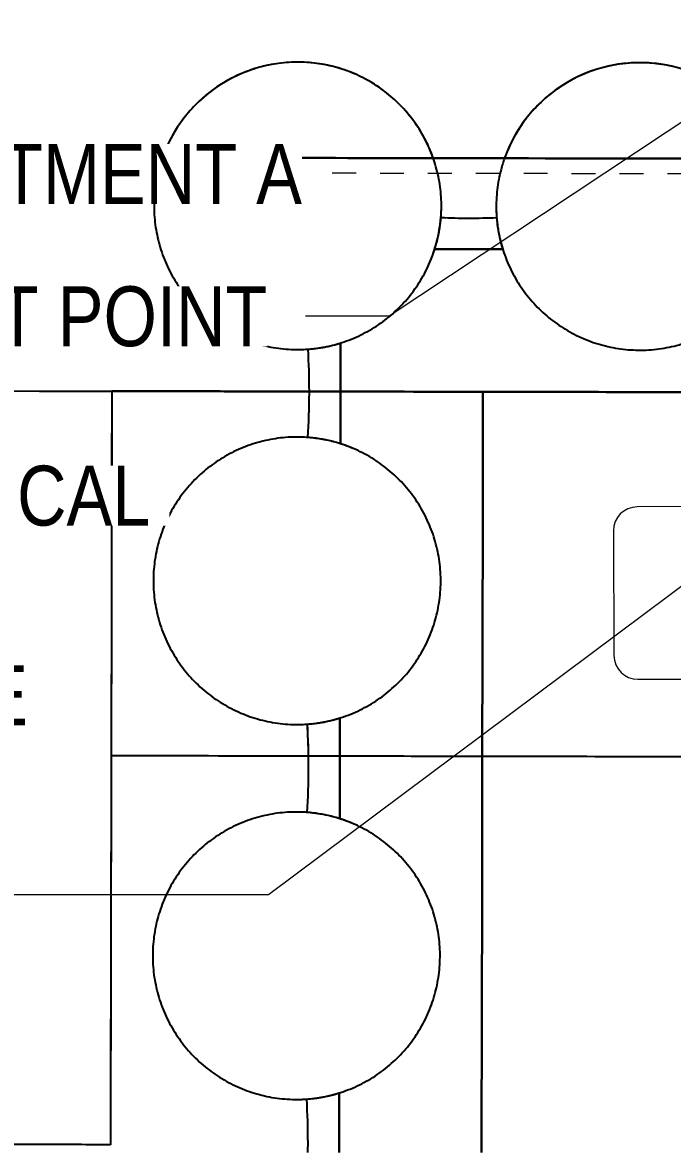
# Model space of a CAD drawing. Header units: metres. Extents: x -1161 to -1081, y 0 to 563.
# Drawn here: x -1145.657 to -1142.944, y 504.591 to 509.307 of the extents above; entities that cross this region are included whole.
import ezdxf

# ---------------------------------------------------------------- set-up
doc = ezdxf.new("R2010")
doc.units = ezdxf.units.M
doc.linetypes.add('Dash - Tight', pattern=[0.0045, 0.003, -0.0015])
doc.linetypes.add('JacobsGridLine', pattern=[0.0145, 0.01, -0.001, 0.0025, -0.001])
for name, color, linetype, lineweight in [('A-ANNO-NOTE', 7, 'Continuous', 9), ('A-FLOR', 7, 'Continuous', 50), ('A-GENM', 7, 'Continuous', 35), ('G-ANNO-TEXT', 7, 'Continuous', 9), ('S-GRID', 7, 'Continuous', 9)]:
    doc.layers.add(name, color=color, linetype=linetype, lineweight=lineweight)
doc.styles.add('Arial Narrow_2', font='ARIALN.TTF', dxfattribs={"height": 0.25})

# ---------------------------------------------------------------- blocks, each defined once
blk = doc.blocks.new('Foundations-Piles - Px-1200-66435321-DRG-2873121 - DECK SLAB GENERAL ARRANGEMENT PLAN')
at = {"layer": 'A-GENM', "color": 9, "lineweight": 25, "true_color": 0xbebebe}
for start, end in [(106.3636, 114.5455), (106.3636, 114.5455), (98.1818, 106.3636), (98.1818, 106.3636), (90, 98.1818), (90, 98.1818), (81.8182, 90), (81.8182, 90), (73.6364, 81.8182), (73.6364, 81.8182), (65.4545, 73.6364), (65.4545, 73.6364), (114.5455, 122.7273), (114.5455, 122.7273), (57.2727, 65.4545), (57.2727, 65.4545), (122.7273, 130.9091), (122.7273, 130.9091), (49.0909, 57.2727), (49.0909, 57.2727), (130.9091, 139.0909), (130.9091, 139.0909), (40.9091, 49.0909), (40.9091, 49.0909), (139.0909, 147.2727), (139.0909, 147.2727), (32.7273, 40.9091), (32.7273, 40.9091), (147.2727, 155.4545), (147.2727, 155.4545), (24.5455, 32.7273), (24.5455, 32.7273), (155.4545, 163.6364), (155.4545, 163.6364), (16.3636, 24.5455), (16.3636, 24.5455), (163.6364, 171.8182), (163.6364, 171.8182), (9.1859, 16.3636), (8.1818, 16.3636), (8.1818, 9.1859), (171.8182, 180), (171.8182, 180), (6.5807, 8.1818), (0, 8.1818), (1.5557, 6.5807), (180, 188.1818), (180, 188.1818), (351.8182, 0), (0, 1.5557), (358.8589, 0), (351.8182, 358.8589), (188.1818, 196.3636), (188.1818, 196.3636), (343.6364, 351.8182), (343.6364, 351.8182), (196.3636, 202.9904), (196.3636, 204.5455), (335.4545, 343.6364), (335.4545, 343.6364), (202.9904, 204.5455), (204.5455, 205.0054), (204.5455, 212.7273), (205.0054, 212.7273), (327.2727, 335.4545), (327.2727, 335.4545), (212.7273, 220.9091), (212.7273, 220.9091), (319.0909, 327.2727), (319.0909, 327.2727), (220.9091, 229.0909), (220.9091, 229.0909), (310.9091, 319.0909), (310.9091, 319.0909), (229.0909, 237.2727), (229.0909, 237.2727), (302.7273, 310.9091), (302.7273, 310.9091), (237.2727, 245.4545), (237.2727, 245.4545), (294.5455, 302.7273), (294.5455, 302.7273), (245.4545, 253.6364), (245.4545, 253.6364), (286.3636, 294.5455), (286.3636, 294.5455), (253.6364, 261.8182), (253.6364, 261.8182), (261.8182, 270), (261.8182, 270), (270, 278.1818), (270, 278.1818), (278.1818, 286.3636), (278.1818, 286.3636)]:
    blk.add_arc((0, 0), 0.6, start, end, dxfattribs=at)
blk = doc.blocks.new('Foundations-Piles - Px-1200-66435322-DRG-2873121 - DECK SLAB GENERAL ARRANGEMENT PLAN')
at = {"layer": 'A-GENM', "color": 9, "lineweight": 25, "true_color": 0xbebebe}
for start, end in [(106.3636, 114.5455), (106.3636, 114.5455), (98.1818, 106.3636), (98.1818, 106.3636), (90, 98.1818), (90, 98.1818), (81.8182, 90), (81.8182, 90), (73.6364, 81.8182), (73.6364, 81.8182), (65.4545, 73.6364), (65.4545, 73.6364), (114.5455, 122.7273), (114.5455, 122.7273), (57.2727, 65.4545), (57.2727, 65.4545), (122.7273, 130.9091), (122.7273, 130.9091), (49.0909, 57.2727), (49.0909, 57.2727), (130.9091, 139.0909), (130.9091, 139.0909), (40.9091, 49.0909), (40.9091, 49.0909), (139.0909, 147.2727), (139.0909, 147.2727), (32.7273, 40.9091), (32.7273, 40.9091), (147.2727, 155.4545), (147.2727, 155.4545), (24.5455, 32.7273), (24.5455, 32.7273), (155.4545, 163.6364), (155.4545, 163.6364), (16.3636, 24.5455), (16.3636, 24.5455), (163.6364, 171.8182), (163.6364, 171.8182), (9.1647, 16.3636), (8.1818, 16.3636), (6.6145, 9.1647), (171.8182, 180), (171.8182, 180), (0, 8.1818), (1.4982, 6.6145), (180, 188.1818), (180, 188.1818), (351.8182, 0), (0, 1.4982), (358.9011, 0), (351.8182, 358.9011), (188.1818, 196.3636), (188.1818, 196.3636), (343.6364, 351.8182), (343.6364, 351.8182), (196.3636, 202.9332), (196.3636, 204.5455), (335.4545, 343.6364), (335.4545, 343.6364), (202.9332, 205.0223), (204.5455, 212.7273), (205.0223, 212.7273), (327.2727, 335.4545), (327.2727, 335.4545), (212.7273, 220.9091), (212.7273, 220.9091), (319.0909, 327.2727), (319.0909, 327.2727), (220.9091, 229.0909), (220.9091, 229.0909), (310.9091, 319.0909), (310.9091, 319.0909), (229.0909, 237.2727), (229.0909, 237.2727), (302.7273, 310.9091), (302.7273, 310.9091), (237.2727, 245.4545), (237.2727, 245.4545), (294.5455, 302.7273), (294.5455, 302.7273), (245.4545, 253.6364), (245.4545, 253.6364), (286.3636, 294.5455), (286.3636, 294.5455), (253.6364, 261.8182), (253.6364, 261.8182), (261.8182, 270), (261.8182, 270), (270, 278.1818), (270, 278.1818), (278.1818, 286.3636), (278.1818, 286.3636)]:
    blk.add_arc((0, 0), 0.6, start, end, dxfattribs=at)
blk = doc.blocks.new('Foundations-Piles - Px-1200-66435323-DRG-2873121 - DECK SLAB GENERAL ARRANGEMENT PLAN')
at = {"layer": 'A-GENM', "color": 9, "lineweight": 25, "true_color": 0xbebebe}
for start, end in [(106.3636, 114.5455), (106.3636, 114.5455), (98.1818, 106.3636), (98.1818, 106.3636), (90, 98.1818), (90, 98.1818), (85.2606, 90), (85.2606, 90), (0, 85.2606), (81.8182, 85.2606), (73.6364, 81.8182), (65.4545, 73.6364), (114.5455, 122.7273), (114.5455, 122.7273), (57.2727, 65.4545), (122.7273, 130.9091), (122.7273, 130.9091), (49.0909, 57.2727), (130.9091, 139.0909), (130.9091, 139.0909), (40.9091, 49.0909), (139.0909, 147.2727), (139.0909, 147.2727), (32.7273, 40.9091), (147.2727, 155.4545), (147.2727, 155.4545), (24.5455, 32.7273), (155.4545, 163.6364), (155.4545, 163.6364), (16.3636, 24.5455), (163.6364, 171.8182), (163.6364, 171.8182), (8.1818, 16.3636), (171.8182, 180), (171.8182, 180), (0, 8.1818), (180, 188.1818), (180, 188.1818), (338.8737, 0), (351.8182, 0), (188.1818, 196.3636), (188.1818, 196.3636), (343.6364, 351.8182), (196.3636, 202.9904), (196.3636, 204.5455), (335.4545, 343.6364), (202.9904, 205.0054), (304.287, 338.8327), (204.5455, 212.7273), (205.0054, 212.7273), (327.2727, 335.4545), (212.7273, 220.9091), (212.7273, 220.9091), (319.0909, 327.2727), (220.9091, 229.0909), (220.9091, 229.0909), (310.9091, 319.0909), (229.0909, 237.2727), (229.0909, 237.2727), (304.287, 310.9091), (237.2727, 245.4545), (237.2727, 245.4545), (294.5455, 302.7273), (294.5455, 302.7273), (302.7273, 304.287), (302.7273, 304.287), (245.4545, 253.6364), (245.4545, 253.6364), (286.3636, 294.5455), (286.3636, 294.5455), (253.6364, 261.8182), (253.6364, 261.8182), (261.8182, 268.9206), (261.8182, 270), (268.9206, 271.4124), (270, 278.1818), (271.4124, 276.6504), (276.6504, 279.0255), (278.1818, 286.3636), (279.0255, 286.3636)]:
    blk.add_arc((0, 0), 0.6, start, end, dxfattribs=at)
blk = doc.blocks.new('Foundations-Piles - Px-1200-66435333-DRG-2873121 - DECK SLAB GENERAL ARRANGEMENT PLAN')
at = {"layer": 'A-GENM', "color": 9, "lineweight": 25, "true_color": 0xbebebe}
for start, end in [(106.3636, 114.5455), (106.3636, 113.0342), (98.1818, 106.3636), (98.1818, 106.3636), (90, 98.1818), (90, 98.1818), (85.2606, 90), (85.2606, 90), (0, 85.2606), (81.8182, 85.2606), (73.6364, 81.8182), (65.4545, 73.6364), (114.5455, 122.7273), (115.0723, 122.7273), (113.0342, 115.0723), (57.2727, 65.4545), (122.7273, 130.9091), (122.7273, 130.9091), (49.0909, 57.2727), (130.9091, 139.0909), (130.9091, 139.0909), (40.9091, 49.0909), (139.0909, 147.2727), (139.0909, 147.2727), (32.7273, 40.9091), (147.2727, 155.4545), (147.2727, 155.4545), (24.5455, 32.7273), (155.4545, 163.6364), (155.4545, 163.6364), (16.3636, 24.5455), (163.6364, 171.8182), (163.6364, 171.8182), (8.1818, 16.3636), (171.8182, 180), (171.8182, 180), (0, 8.1818), (180, 188.1818), (180, 188.1818), (345.3109, 0), (351.8182, 0), (188.1818, 196.3636), (188.1818, 196.3636), (343.6364, 351.8182), (196.3636, 204.5455), (196.3636, 204.5455), (335.4545, 343.6364), (335.5691, 343.5633), (343.6364, 345.3109), (204.5455, 212.7273), (204.5455, 212.7273), (327.2727, 335.4545), (327.5745, 333.375), (333.375, 335.4545), (212.7273, 220.9091), (212.7273, 220.9091), (319.0909, 327.2727), (324.5325, 327.2727), (327.2727, 327.5745), (319.5793, 324.5325), (220.9091, 229.0909), (220.9091, 229.0909), (310.9091, 319.0909), (311.5833, 316.238), (316.238, 319.0909), (319.0909, 319.5793), (229.0909, 237.2727), (229.0909, 237.2727), (304.287, 310.9091), (308.0915, 310.9091), (310.9091, 311.5833), (237.2727, 245.4545), (237.2727, 245.4545), (294.5455, 302.7273), (294.5455, 302.7273), (302.7273, 304.287), (302.7273, 304.287), (304.287, 308.0915), (245.4545, 253.6364), (245.4545, 253.6364), (286.3636, 294.5455), (286.3636, 294.5455), (253.6364, 261.8182), (253.6364, 261.8182), (261.8182, 270), (261.8182, 270), (270, 278.1818), (270, 278.1818), (278.1818, 286.3636), (278.1818, 286.3636)]:
    blk.add_arc((0, 0), 0.6, start, end, dxfattribs=at)
blk = doc.blocks.new('Shotcrete Adaptive v1 - 1200 Dia Pile _ 1_5653 Spacing-66571872-DRG-2873121 - DECK SLAB GENERAL ARRANGEMENT PLAN')
at = {"layer": 'A-GENM', "color": 9, "lineweight": 25, "true_color": 0xbebebe}
for p, q in [((-0.2103, 0.18), (0.0378, 0.18)), ((0.0378, 0.18), (-0.2103, 0.18))]:
    blk.add_line(p, q, dxfattribs=at)
for centre, radius, start, end in [((-0.7826, 0), 0.6, 10.8448, 17.4576), ((-0.7826, 0), 0.6, 10.8448, 17.4576), ((-0.7826, 0), 0.6, 10.2222, 10.8448), ((-0.7826, 0), 0.6, 10.2222, 10.8448), ((-0.7826, 0), 0.6, 10.0406, 10.2222), ((-0.7826, 0), 0.6, 10.0406, 10.2222), ((-0.7826, 0), 0.6, 9.5643, 9.9608), ((-0.7826, 0), 0.6, 9.5643, 9.9608), ((-0.7826, 0), 0.6, 8.2113, 9.4796), ((-0.7826, 0), 0.6, 8.2113, 9.4796), ((-0.7826, 0), 0.6, 4.232, 8.2113), ((-0.7826, 0), 0.6, 4.232, 8.2113), ((0, -2.92), 2.97, 90.0096, 93.5574), ((0, -2.92), 2.97, 90.0096, 93.5574), ((0, -2.92), 2.97, 89.2659, 90), ((0, -2.92), 2.97, 89.2659, 90)]:
    blk.add_arc(centre, radius, start, end, dxfattribs=at)
blk = doc.blocks.new('Shotcrete Adaptive v1 - 1200 Dia Pile _ 1_5653 Spacing-66571875-DRG-2873121 - DECK SLAB GENERAL ARRANGEMENT PLAN')
at = {"layer": 'A-GENM', "color": 9, "lineweight": 25, "true_color": 0xbebebe}
for p, q in [((-0.2103, 0.18), (-0.0077, 0.18)), ((-0.0077, 0.18), (-0.2103, 0.18)), ((-0.0077, 0.18), (0.2103, 0.18)), ((0.2103, 0.18), (-0.0077, 0.18))]:
    blk.add_line(p, q, dxfattribs=at)
for centre, radius, start, end in [((-0.7826, 0), 0.6, 10.8448, 17.4576), ((-0.7826, 0), 0.6, 10.8448, 17.4576), ((0.7827, 0), 0.6, 164.1232, 166.7131), ((0.7827, 0), 0.6, 164.1232, 166.7131), ((0.7827, 0), 0.6, 162.5424, 164.1232), ((0.7827, 0), 0.6, 162.5424, 164.1232), ((-0.7826, 0), 0.6, 10.2222, 10.8448), ((-0.7826, 0), 0.6, 10.2222, 10.8448), ((-0.7826, 0), 0.6, 10.0406, 10.2222), ((-0.7826, 0), 0.6, 10.0406, 10.2222), ((-0.7826, 0), 0.6, 9.5643, 9.9608), ((-0.7826, 0), 0.6, 9.5643, 9.9608), ((-0.7826, 0), 0.6, 8.2114, 9.4796), ((-0.7826, 0), 0.6, 8.2114, 9.4796), ((0.7827, 0), 0.6, 169.1552, 171.8364), ((0.7827, 0), 0.6, 169.1552, 171.8364), ((0.7827, 0), 0.6, 166.7131, 169.1552), ((0.7827, 0), 0.6, 166.7131, 169.1552), ((-0.7826, 0), 0.6, 4.232, 8.2114), ((-0.7826, 0), 0.6, 4.232, 8.2114), ((0, -2.92), 2.97, 90.148, 93.5574), ((0, -2.92), 2.97, 90.148, 93.5574), ((0, -2.92), 2.97, 90, 90.148), ((0, -2.92), 2.97, 90, 90.148), ((0, -2.92), 2.97, 86.4426, 90), ((0, -2.92), 2.97, 86.4426, 90), ((0.7827, 0), 0.6, 174.3797, 175.768), ((0.7827, 0), 0.6, 174.3797, 175.768), ((0.7827, 0), 0.6, 171.8364, 174.3797), ((0.7827, 0), 0.6, 171.8364, 174.3797)]:
    blk.add_arc(centre, radius, start, end, dxfattribs=at)
blk = doc.blocks.new('Shotcrete Adaptive v1 - 1200 Dia Pile _ 1_5653 Spacing-66571878-DRG-2873121 - DECK SLAB GENERAL ARRANGEMENT PLAN')
at = {"layer": 'A-GENM', "color": 9, "lineweight": 25, "true_color": 0xbebebe}
for p, q in [((-0.2103, 0.18), (-0.0506, 0.18)), ((0.2103, 0.18), (-0.2103, 0.18)), ((-0.0506, 0.18), (0.2103, 0.18))]:
    blk.add_line(p, q, dxfattribs=at)
for centre, radius, start, end in [((-0.7826, 0), 0.6, 10.8448, 17.4576), ((-0.7826, 0), 0.6, 10.8448, 17.4576), ((0.7827, 0), 0.6, 164.0675, 166.7567), ((0.7827, 0), 0.6, 164.0675, 166.7567), ((0.7827, 0), 0.6, 162.5424, 164.0675), ((0.7827, 0), 0.6, 162.5424, 164.0675), ((-0.7826, 0), 0.6, 10.253, 10.8448), ((-0.7826, 0), 0.6, 10.253, 10.8448), ((-0.7826, 0), 0.6, 10.0648, 10.253), ((-0.7826, 0), 0.6, 10.0648, 10.253), ((-0.7826, 0), 0.6, 9.5709, 9.982), ((-0.7826, 0), 0.6, 9.5709, 9.982), ((-0.7826, 0), 0.6, 8.1683, 9.4831), ((-0.7826, 0), 0.6, 8.1683, 9.4831), ((0.7827, 0), 0.6, 169.1552, 171.7886), ((0.7827, 0), 0.6, 169.1552, 171.7886), ((0.7827, 0), 0.6, 166.7567, 169.1552), ((0.7827, 0), 0.6, 166.7567, 169.1552), ((-0.7826, 0), 0.6, 4.232, 8.1683), ((-0.7826, 0), 0.6, 4.232, 8.1683), ((0, -2.92), 2.97, 90, 93.5574), ((0, -2.92), 2.97, 90.9759, 93.5574), ((0, -2.92), 2.97, 90, 90.9759), ((0, -2.92), 2.97, 86.4426, 90), ((0, -2.92), 2.97, 86.4426, 90), ((0.7827, 0), 0.6, 174.3868, 175.768), ((0.7827, 0), 0.6, 174.3868, 175.768), ((0.7827, 0), 0.6, 171.7886, 174.3868), ((0.7827, 0), 0.6, 171.7886, 174.3868)]:
    blk.add_arc(centre, radius, start, end, dxfattribs=at)
blk = doc.blocks.new('Shotcrete Adaptive v1 - 1200 Dia Pile _ 1_4289 Spacing-66571881-DRG-2873121 - DECK SLAB GENERAL ARRANGEMENT PLAN')
at = {"layer": 'A-GENM', "color": 9, "lineweight": 25, "true_color": 0xbebebe}
for p, q in [((-0.1421, 0.18), (0.1421, 0.18)), ((0.1421, 0.18), (-0.1421, 0.18))]:
    blk.add_line(p, q, dxfattribs=at)
for centre, radius, start, end in [((-0.7144, 0), 0.6, 11.0097, 17.4576), ((-0.7144, 0), 0.6, 11.0097, 17.4576), ((0.7145, 0), 0.6, 165.2066, 166.6276), ((0.7145, 0), 0.6, 165.2066, 166.6276), ((0.7145, 0), 0.6, 164.1427, 165.1867), ((0.7145, 0), 0.6, 164.1427, 165.1867), ((0.7145, 0), 0.6, 162.5424, 164.1427), ((0.7145, 0), 0.6, 162.5424, 164.1427), ((-0.7144, 0), 0.6, 10.2887, 11.0097), ((-0.7144, 0), 0.6, 10.2887, 11.0097), ((-0.7144, 0), 0.6, 8.2552, 10.2887), ((-0.7144, 0), 0.6, 8.2552, 10.2887), ((0.7145, 0), 0.6, 168.9903, 171.8721), ((0.7145, 0), 0.6, 168.9903, 171.8721), ((0.7145, 0), 0.6, 166.6276, 168.9903), ((0.7145, 0), 0.6, 166.6276, 168.9903), ((-0.7144, 0), 0.6, 4.5618, 8.2552), ((-0.7144, 0), 0.6, 4.5618, 8.2552), ((0, -2.92), 2.97, 90, 92.2452), ((0, -2.92), 2.97, 90, 92.2452), ((0, -2.92), 2.97, 87.7548, 90), ((0, -2.92), 2.97, 87.7548, 90), ((0.7145, 0), 0.6, 174.2409, 175.4382), ((0.7145, 0), 0.6, 174.2409, 175.4382), ((0.7145, 0), 0.6, 173.5966, 174.2409), ((0.7145, 0), 0.6, 173.5966, 174.2409), ((0.7145, 0), 0.6, 173.405, 173.562), ((0.7145, 0), 0.6, 173.405, 173.562), ((0.7145, 0), 0.6, 171.8721, 173.3939), ((0.7145, 0), 0.6, 171.8721, 173.3939)]:
    blk.add_arc(centre, radius, start, end, dxfattribs=at)
blk = doc.blocks.new('CappingBeam_RS39B_CB01A - CappingBeam_RS39B_CB01A-57939457-DRG-2873121 - DECK SLAB GENERAL ARRANGEMENT PLAN')
at = {"layer": 'A-GENM', "color": 9, "lineweight": 25, "true_color": 0xbebebe}
for p, q in [((96.9667, 35.783), (96.4622, 35.6498)), ((96.4622, 35.6498), (95.9577, 35.5167)), ((95.9577, 35.5167), (95.4532, 35.3836)), ((95.4532, 35.3836), (94.9487, 35.2505)), ((94.9487, 35.2505), (94.4442, 35.1174)), ((94.4442, 35.1174), (93.9396, 34.9842)), ((93.9396, 34.9842), (93.8967, 34.9729))]:
    blk.add_line(p, q, dxfattribs=at)
at = {"layer": 'A-GENM', "color": 253, "lineweight": 25, "true_color": 0xa3a3a3, "flags": 128}
for points in [[(96.5713, 37.2817), (96.2333, 37.1925), (95.8953, 37.1033), (95.5573, 37.0141), (95.2193, 36.9249), (94.8813, 36.8358), (94.5433, 36.7466), (94.2053, 36.6574), (93.8674, 36.5682), (93.5294, 36.479)], [(93.8967, 34.9729), (93.9396, 34.9842), (94.4442, 35.1174), (94.9487, 35.2505), (95.4532, 35.3836), (95.9577, 35.5167), (96.4622, 35.6498), (96.9667, 35.783)]]:
    blk.add_lwpolyline(points, dxfattribs=at)
at = {"layer": 'A-GENM', "color": 253, "lineweight": 25, "true_color": 0xa3a3a3}
blk.add_open_spline([(96.4944, 37.5729), (96.503, 37.5403), (96.6517, 36.9768), (96.9405, 35.8824), (97.2206, 34.8206), (97.3607, 34.2896)], degree=3, knots=[0.8282192, 0.8282192, 0.8282192, 0.8282192, 0.8333333, 0.9166667, 1, 1, 1, 1], dxfattribs=at)
at = {"layer": 'A-GENM', "color": 254, "lineweight": 25, "true_color": 0xd1d1d1}
for points in [[(96.9405, 35.8824), (96.8174, 36.3488), (96.6943, 36.8152), (96.5713, 37.2817)], [(96.5713, 37.2817), (96.6372, 37.0319), (96.7031, 36.7821), (96.769, 36.5323)], [(96.769, 36.5323), (96.8349, 36.2825), (96.9008, 36.0327), (96.9667, 35.783)], [(96.9667, 35.783), (96.958, 35.8161), (96.9492, 35.8493), (96.9405, 35.8824)]]:
    blk.add_open_spline(points, degree=3, dxfattribs=at)
at = {"layer": 'A-GENM', "color": 253, "lineweight": 25, "true_color": 0xa3a3a3}
for points in [[(96.5713, 37.2817), (96.6372, 37.0319), (96.769, 36.5323), (96.9008, 36.0327), (96.9667, 35.783)], [(93.5294, 36.479), (93.506, 36.5678), (93.4825, 36.6565), (93.4591, 36.7452)]]:
    blk.add_open_spline(points, degree=3, dxfattribs=at)
at = {"layer": 'A-GENM', "color": 9, "lineweight": 25, "true_color": 0xbebebe}
blk.add_open_spline([(97.3607, 34.2896), (97.2294, 34.7874), (97.0981, 35.2852), (96.9667, 35.783)], degree=3, dxfattribs=at)
blk = doc.blocks.new('StitchPour_RS39B_01 - StitchPour_RS39B_01-60507265-DRG-2873121 - DECK SLAB GENERAL ARRANGEMENT PLAN')
at = {"layer": 'A-GENM', "color": 253, "lineweight": 25, "true_color": 0xa3a3a3}
blk.add_open_spline([(96.1111, 42.8474), (96.1414, 42.7324), (96.3118, 42.0865), (96.6223, 40.9096), (97.0426, 39.3168), (97.4629, 37.724), (97.8832, 36.1312), (98.1634, 35.0693), (98.3035, 34.5384)], degree=3, knots=[-0.43471, -0.43471, -0.43471, -0.43471, -0.4166667, -0.3333333, -0.25, -0.1666667, -0.0833333, 0, 0, 0, 0], dxfattribs=at)
at = {"layer": 'A-GENM', "color": 9, "lineweight": 25, "true_color": 0xbebebe}
for points in [[(97.4629, 37.724), (97.3696, 38.0776), (97.2763, 38.4312), (97.183, 38.7848)], [(97.8832, 36.1312), (97.7431, 36.6621), (97.603, 37.1931), (97.4629, 37.724)], [(98.28, 34.6273), (98.1477, 35.1286), (98.0155, 35.6299), (97.8832, 36.1312)]]:
    blk.add_open_spline(points, degree=3, dxfattribs=at)
blk = doc.blocks.new('Top of Pavement - RL A - Top of Pavement - RL A-68818558-DRG-2873121 - DECK SLAB GENERAL ARRANGEMENT PLAN')
at = {"layer": 'A-GENM', "color": 9, "lineweight": 25, "true_color": 0xbebebe}
for points, knots in [([(95.2969, 36.1441), (95.2411, 36.3555), (95.1752, 36.6052), (95.1093, 36.8549), (95.0992, 36.8932)], [-0.363636364, -0.363636364, -0.363636364, -0.363636364, -0.359090909, -0.358266203, -0.358266203, -0.358266203, -0.358266203]), ([(95.3092, 36.0972), (95.3051, 36.1128), (95.2452, 36.3398), (95.1752, 36.6052), (95.1093, 36.8549), (95.0992, 36.8932)], [-0.363972436, -0.363972436, -0.363972436, -0.363972436, -0.363636364, -0.359090909, -0.358266203, -0.358266203, -0.358266203, -0.358266203]), ([(95.4947, 35.3945), (95.4845, 35.433), (95.4339, 35.6248), (95.3833, 35.8167), (95.3428, 35.97)], [-0.369009298, -0.369009298, -0.369009298, -0.369009298, -0.368181818, -0.364884343, -0.364884343, -0.364884343, -0.364884343]), ([(95.4947, 35.3945), (95.4845, 35.433), (95.4339, 35.6248), (95.3833, 35.8167), (95.3428, 35.97)], [-0.369009298, -0.369009298, -0.369009298, -0.369009298, -0.368181818, -0.364884343, -0.364884343, -0.364884343, -0.364884343])]:
    blk.add_open_spline(points, degree=3, knots=knots, dxfattribs=at)
for points in [[(95.3092, 36.0972), (95.3051, 36.1128), (95.301, 36.1285), (95.2969, 36.1441)], [(95.3428, 35.97), (95.3316, 36.0124), (95.3204, 36.0548), (95.3092, 36.0972)], [(95.3428, 35.97), (95.3316, 36.0124), (95.3204, 36.0548), (95.3092, 36.0972)]]:
    blk.add_open_spline(points, degree=3, dxfattribs=at)
at = {"layer": 'A-GENM', "color": 253, "lineweight": 25, "true_color": 0xa3a3a3}
blk.add_open_spline([(108.8223, -15.1125), (108.7762, -14.9379), (108.6744, -14.552), (108.5168, -13.9547), (108.3494, -13.3205), (108.1821, -12.6862), (108.0426, -12.1577), (107.931, -11.7349), (107.8473, -11.4178), (107.7637, -11.1007), (107.6521, -10.6779), (107.5126, -10.1493), (107.3452, -9.5151), (107.1779, -8.8808), (107.0105, -8.2466), (106.8432, -7.6123), (106.7037, -7.0838), (106.5921, -6.661), (106.5084, -6.3438), (106.4247, -6.0267), (106.341, -5.7096), (106.2574, -5.3924), (106.1458, -4.9696), (106.0063, -4.441), (105.8389, -3.8068), (105.6716, -3.1725), (105.5042, -2.5383), (105.3647, -2.0097), (105.2531, -1.5869), (105.1695, -1.2697), (105.0858, -0.9526), (104.9742, -0.5298), (104.8348, -0.0014), (104.6674, 0.6327), (104.5001, 1.2668), (104.3328, 1.901), (104.1655, 2.5351), (103.9981, 3.1692), (103.8308, 3.8033), (103.6635, 4.4374), (103.4961, 5.0716), (103.3288, 5.7057), (103.1894, 6.2341), (103.0778, 6.6569), (102.9941, 6.9739), (102.9105, 7.291), (102.7989, 7.7138), (102.6595, 8.2422), (102.4921, 8.8763), (102.3248, 9.5105), (102.1575, 10.1446), (102.018, 10.6731), (101.9065, 11.0958), (101.8228, 11.4129), (101.7391, 11.73), (101.6555, 12.047), (101.5718, 12.3641), (101.4881, 12.6812), (101.4045, 12.9982), (101.2929, 13.421), (101.1535, 13.9495), (100.9861, 14.5836), (100.8188, 15.2177), (100.6515, 15.8519), (100.4841, 16.486), (100.3447, 17.0145), (100.2331, 17.4372), (100.1216, 17.86), (99.9821, 18.3884), (99.8148, 19.0226), (99.5917, 19.8681), (99.3686, 20.7136), (99.1454, 21.5592), (98.9781, 22.1933), (98.8108, 22.8274), (98.5877, 23.673), (98.3646, 24.5185), (98.1414, 25.364), (97.9741, 25.9981), (97.8347, 26.5266), (97.7231, 26.9493), (97.6394, 27.2664), (97.5558, 27.5835), (97.4442, 28.0062), (97.3048, 28.5347), (97.1375, 29.1688), (96.9701, 29.8029), (96.8028, 30.437), (96.6634, 30.9655), (96.5518, 31.3882), (96.4681, 31.7053), (96.3845, 32.0224), (96.3008, 32.3394), (96.2172, 32.6565), (96.1335, 32.9735), (96.0498, 33.2906), (95.9383, 33.7133), (95.7988, 34.2417), (95.6417, 34.8374), (95.5403, 35.2216), (95.4947, 35.3945)], degree=3, knots=[-0.7310255, -0.7310255, -0.7310255, -0.7310255, -0.7272727, -0.7227273, -0.7181818, -0.7136364, -0.7090909, -0.7068182, -0.7045455, -0.7022727, -0.7, -0.6954545, -0.6909091, -0.6863636, -0.6818182, -0.6772727, -0.6727273, -0.6704545, -0.6681818, -0.6659091, -0.6636364, -0.6613636, -0.6590909, -0.6545455, -0.65, -0.6454545, -0.6409091, -0.6363636, -0.6340909, -0.6318182, -0.6295455, -0.6272727, -0.6227273, -0.6181818, -0.6136364, -0.6090909, -0.6045455, -0.6, -0.5954545, -0.5909091, -0.5863636, -0.5818182, -0.5772727, -0.575, -0.5727273, -0.5704545, -0.5681818, -0.5636364, -0.5590909, -0.5545455, -0.55, -0.5454545, -0.5431818, -0.5409091, -0.5386364, -0.5363636, -0.5340909, -0.5318182, -0.5295455, -0.5272727, -0.5227273, -0.5181818, -0.5136364, -0.5090909, -0.5045455, -0.5, -0.4977273, -0.4954545, -0.4909091, -0.4863636, -0.4818182, -0.4727273, -0.4681818, -0.4636364, -0.4590909, -0.4545455, -0.4454545, -0.4409091, -0.4363636, -0.4318182, -0.4295455, -0.4272727, -0.425, -0.4227273, -0.4181818, -0.4136364, -0.4090909, -0.4045455, -0.4, -0.3977273, -0.3954545, -0.3931818, -0.3909091, -0.3886364, -0.3863636, -0.3840909, -0.3818182, -0.3772727, -0.3727273, -0.3690093, -0.3690093, -0.3690093, -0.3690093], dxfattribs=at)
blk.add_open_spline([(108.8223, -15.1125), (108.7762, -14.9379), (108.6744, -14.552), (108.5168, -13.9547), (108.3494, -13.3205), (108.1821, -12.6862), (108.0426, -12.1577), (107.931, -11.7349), (107.8473, -11.4178), (107.7637, -11.1007), (107.6521, -10.6779), (107.5126, -10.1493), (107.3452, -9.5151), (107.1779, -8.8808), (107.0105, -8.2466), (106.8432, -7.6123), (106.7037, -7.0838), (106.5921, -6.661), (106.5084, -6.3438), (106.4247, -6.0267), (106.341, -5.7096), (106.2574, -5.3924), (106.1458, -4.9696), (106.0063, -4.441), (105.8389, -3.8068), (105.6716, -3.1725), (105.5042, -2.5383), (105.3647, -2.0097), (105.2531, -1.5869), (105.1695, -1.2697), (105.0858, -0.9526), (104.9742, -0.5298), (104.8348, -0.0014), (104.6674, 0.6327), (104.5001, 1.2668), (104.3328, 1.901), (104.1655, 2.5351), (103.9981, 3.1692), (103.8308, 3.8033), (103.6635, 4.4374), (103.4961, 5.0716), (103.3288, 5.7057), (103.1894, 6.2341), (103.0778, 6.6569), (102.9941, 6.9739), (102.9105, 7.291), (102.7989, 7.7138), (102.6595, 8.2422), (102.4921, 8.8763), (102.3248, 9.5105), (102.1575, 10.1446), (102.018, 10.6731), (101.9065, 11.0958), (101.8228, 11.4129), (101.7391, 11.73), (101.6555, 12.047), (101.5718, 12.3641), (101.4881, 12.6812), (101.4045, 12.9982), (101.2929, 13.421), (101.1535, 13.9495), (100.9861, 14.5836), (100.8188, 15.2177), (100.6515, 15.8519), (100.4841, 16.486), (100.3447, 17.0145), (100.2331, 17.4372), (100.1216, 17.86), (99.9821, 18.3884), (99.8148, 19.0226), (99.5917, 19.8681), (99.3686, 20.7136), (99.1454, 21.5592), (98.9781, 22.1933), (98.8108, 22.8274), (98.5877, 23.673), (98.3646, 24.5185), (98.1414, 25.364), (97.9741, 25.9981), (97.8347, 26.5266), (97.7231, 26.9493), (97.6394, 27.2664), (97.5558, 27.5835), (97.4442, 28.0062), (97.3048, 28.5347), (97.1375, 29.1688), (96.9701, 29.8029), (96.8028, 30.437), (96.6634, 30.9655), (96.5518, 31.3882), (96.4681, 31.7053), (96.3845, 32.0224), (96.3008, 32.3394), (96.2172, 32.6565), (96.1335, 32.9735), (96.0498, 33.2906), (95.9383, 33.7133), (95.7988, 34.2417), (95.6417, 34.8374), (95.5403, 35.2216), (95.4947, 35.3945)], degree=3, knots=[-0.7310255, -0.7310255, -0.7310255, -0.7310255, -0.7272727, -0.7227273, -0.7181818, -0.7136364, -0.7090909, -0.7068182, -0.7045455, -0.7022727, -0.7, -0.6954545, -0.6909091, -0.6863636, -0.6818182, -0.6772727, -0.6727273, -0.6704545, -0.6681818, -0.6659091, -0.6636364, -0.6613636, -0.6590909, -0.6545455, -0.65, -0.6454545, -0.6409091, -0.6363636, -0.6340909, -0.6318182, -0.6295455, -0.6272727, -0.6227273, -0.6181818, -0.6136364, -0.6090909, -0.6045455, -0.6, -0.5954545, -0.5909091, -0.5863636, -0.5818182, -0.5772727, -0.575, -0.5727273, -0.5704545, -0.5681818, -0.5636364, -0.5590909, -0.5545455, -0.55, -0.5454545, -0.5431818, -0.5409091, -0.5386364, -0.5363636, -0.5340909, -0.5318182, -0.5295455, -0.5272727, -0.5227273, -0.5181818, -0.5136364, -0.5090909, -0.5045455, -0.5, -0.4977273, -0.4954545, -0.4909091, -0.4863636, -0.4818182, -0.4727273, -0.4681818, -0.4636364, -0.4590909, -0.4545455, -0.4454545, -0.4409091, -0.4363636, -0.4318182, -0.4295455, -0.4272727, -0.425, -0.4227273, -0.4181818, -0.4136364, -0.4090909, -0.4045455, -0.4, -0.3977273, -0.3954545, -0.3931818, -0.3909091, -0.3886364, -0.3863636, -0.3840909, -0.3818182, -0.3772727, -0.3727273, -0.3690093, -0.3690093, -0.3690093, -0.3690093], dxfattribs=at)
blk = doc.blocks.new('T2DPAA-T2D-C3S-RS-M3D-100334_rvt-1-DRG-2873121 - DECK SLAB GENERAL ARRANGEMENT PLAN')
at = {"layer": 'A-FLOR', "color": 253, "lineweight": 25, "true_color": 0xa3a3a3}
for p, q in [((-1150.7819, 507.7785), (-1145.5846, 507.7693)), ((-1145.5599, 504.6233), (-1150.7819, 504.6325))]:
    blk.add_line(p, q, dxfattribs=at)
at = {"layer": 'A-FLOR', "color": 9, "lineweight": 25, "true_color": 0xbebebe}
for p, q in [((-1145.5846, 507.7693), (-1145.4848, 507.7691)), ((-1145.4838, 507.7691), (-1145.2847, 507.7688)), ((-1145.2847, 507.7688), (-1145.2903, 504.6228)), ((-1145.2903, 504.6228), (-1145.5599, 504.6233))]:
    blk.add_line(p, q, dxfattribs=at)
at = {"layer": 'A-GENM', "color": 253, "lineweight": 25, "true_color": 0xa3a3a3}
for name, p, rotation in [('Top of Pavement - RL A - Top of Pavement - RL A-68818558-DRG-2873121 - DECK SLAB GENERAL ARRANGEMENT PLAN', (-1134.0578, 404.8616), 75.11694444444437), ('CappingBeam_RS39B_CB01A - CappingBeam_RS39B_CB01A-57939457-DRG-2873121 - DECK SLAB GENERAL ARRANGEMENT PLAN', (-1134.0578, 404.8616), 75.11694444444437), ('StitchPour_RS39B_01 - StitchPour_RS39B_01-60507265-DRG-2873121 - DECK SLAB GENERAL ARRANGEMENT PLAN', (-1134.0578, 404.8616), 75.11694444444437), ('Foundations-Piles - Px-1200-66435323-DRG-2873121 - DECK SLAB GENERAL ARRANGEMENT PLAN', (-1144.5083, 508.5424), 75.11694444444437), ('Foundations-Piles - Px-1200-66435333-DRG-2873121 - DECK SLAB GENERAL ARRANGEMENT PLAN', (-1143.0794, 508.5399), 75.11694444444437), ('Shotcrete Adaptive v1 - 1200 Dia Pile _ 1_4289 Spacing-66571881-DRG-2873121 - DECK SLAB GENERAL ARRANGEMENT PLAN', (-1143.7939, 508.5411), 179.8981467675506), ('Shotcrete Adaptive v1 - 1200 Dia Pile _ 1_5653 Spacing-66571875-DRG-2873121 - DECK SLAB GENERAL ARRANGEMENT PLAN', (-1144.5097, 507.7597), 269.8981467438594), ('Foundations-Piles - Px-1200-66435322-DRG-2873121 - DECK SLAB GENERAL ARRANGEMENT PLAN', (-1144.5111, 506.9771), 75.11694444444437), ('Shotcrete Adaptive v1 - 1200 Dia Pile _ 1_5653 Spacing-66571878-DRG-2873121 - DECK SLAB GENERAL ARRANGEMENT PLAN', (-1144.5126, 506.1944), 269.8981467443982), ('Foundations-Piles - Px-1200-66435321-DRG-2873121 - DECK SLAB GENERAL ARRANGEMENT PLAN', (-1144.5139, 505.4117), 75.11694444444437), ('Shotcrete Adaptive v1 - 1200 Dia Pile _ 1_5653 Spacing-66571872-DRG-2873121 - DECK SLAB GENERAL ARRANGEMENT PLAN', (-1144.5153, 504.6291), 269.8981467433157)]:
    blk.add_blockref(name, p, dxfattribs=dict(at, rotation=rotation))
blk = doc.blocks.new('T2DPAA-T2D-C3S-TF-XRF-100102_dwg-40805790-DRG-2873121 - DECK SLAB GENERAL ARRANGEMENT PLAN')
at = {"lineweight": 18}
for p, q in [((17.9556, -666.7633), (17.4537, -666.8992)), ((18.3082, -667.6831), (18.0782, -666.8337)), ((17.3833, -667.0219), (17.6133, -667.8713))]:
    blk.add_line(p, q, dxfattribs=at)
for centre, start, end in [((17.9817, -666.8598), 15.1517, 105.1517), ((17.4798, -666.9957), 105.1517, 195.1517)]:
    blk.add_arc(centre, 0.1, start, end, dxfattribs=at)
blk = doc.blocks.new('T2DPAA-T2D-PWC-TF-M2D-100101_TrafficSigDesign_rvt-1-DRG-2873121 - DECK SLAB GENERAL ARRANGEMENT PLAN')
at = {"color": 1, "linetype": 'Dash - Tight', "lineweight": 18, "true_color": 0xff0000, "rotation": 75.11694444444437}
blk.add_blockref('T2DPAA-T2D-C3S-TF-XRF-100102_dwg-40805790-DRG-2873121 - DECK SLAB GENERAL ARRANGEMENT PLAN', (-1792.1969, 661.0881), dxfattribs=at)

msp = doc.modelspace()

# ---------------------------------------------------------------- linework, layer by layer
at = {"layer": 'G-ANNO-TEXT'}
for p, q in [((-1141.2428, 509.9957), (-1144.1264, 508.0813)), ((-1144.4694, 508.0813), (-1144.4761, 508.0813)), ((-1144.1264, 508.0813), (-1144.4694, 508.0813)), ((-1144.96, 505.6658), (-1146.0464, 505.6658)), ((-1144.6309, 505.6658), (-1144.96, 505.6658))]:
    msp.add_line(p, q, dxfattribs=at)
at = {"layer": 'S-GRID', "linetype": 'JacobsGridLine', "lineweight": 18}
msp.add_line((-1144.3646, 508.6798), (-1110.9802, 508.6175), dxfattribs=at)

# ---------------------------------------------------------------- block references
at = {"lineweight": 5}
for name in ['T2DPAA-T2D-C3S-RS-M3D-100334_rvt-1-DRG-2873121 - DECK SLAB GENERAL ARRANGEMENT PLAN', 'T2DPAA-T2D-PWC-TF-M2D-100101_TrafficSigDesign_rvt-1-DRG-2873121 - DECK SLAB GENERAL ARRANGEMENT PLAN']:
    msp.add_blockref(name, (0, 0), dxfattribs=at)

# ---------------------------------------------------------------- next in the draw order: texts
at = {"layer": 'A-ANNO-NOTE', "insert": (-1146.3359, 508.8004), "char_height": 0.25, "attachment_point": 1, "style": 'Arial Narrow_2', "bg_fill": 3, "box_fill_scale": 1, "bg_fill_color": 256, "bg_fill_true_color": 13158600, "bg_fill_transparency": 0}
msp.add_mtext('ABUTMENT A', dxfattribs=at)
at = {"layer": 'G-ANNO-TEXT', "char_height": 0.25, "attachment_point": 1, "style": 'Arial Narrow_2', "bg_fill": 3, "box_fill_scale": 1, "bg_fill_color": 256, "bg_fill_true_color": 13158600, "bg_fill_transparency": 0}
for s, insert in [('FLUSH OUT POINT', (-1147.2124, 508.2063)), ('2X80 ID SPARE ELECTRICAL ', (-1149.0539, 507.4576)), ('CONDUITS FOR FUTURE ', (-1149.0539, 506.6242))]:
    msp.add_mtext(s, dxfattribs=dict(at, insert=insert))

# ---------------------------------------------------------------- next in the draw order: linework, layer by layer
at = {"layer": 'G-ANNO-TEXT'}
msp.add_line((-1141.059, 508.3347), (-1144.6309, 505.6658), dxfattribs=at)

doc.saveas('drawing.dxf')
